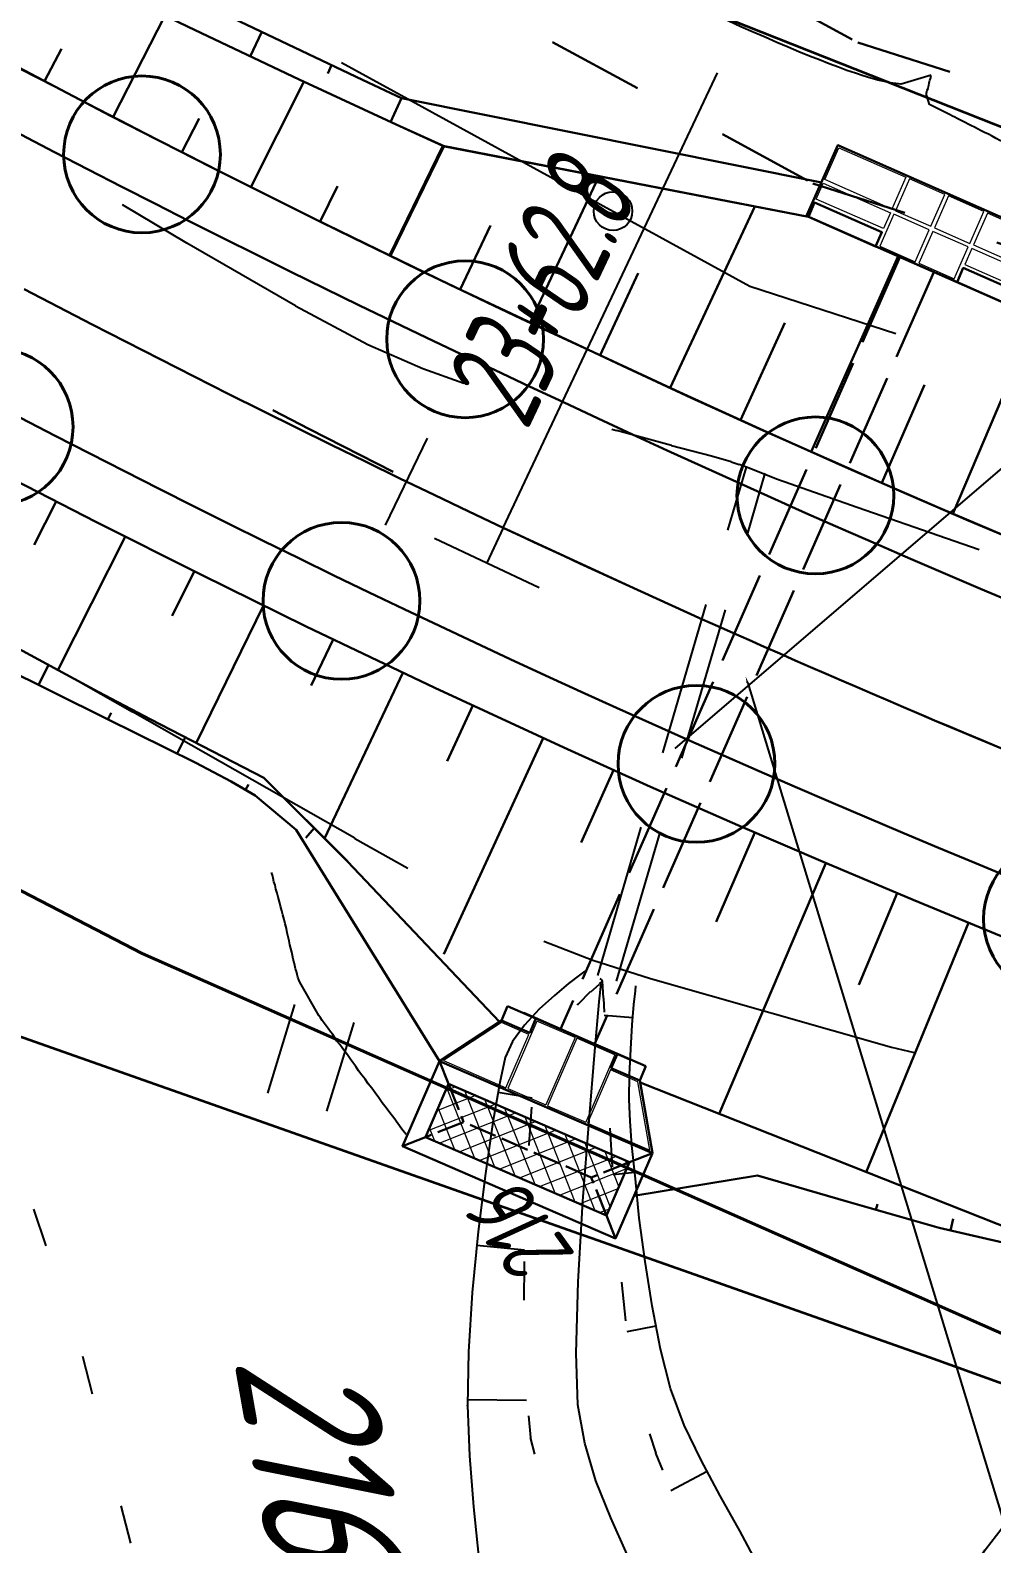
# Model space of a CAD drawing. Header units: millimetres. Extents: x -698 to 8131, y -704 to 4503.
# Drawn here: x 1519.78 to 1544.66, y 3505.18 to 3544.32 of the extents above; entities that cross this region are included whole.
import ezdxf
from ezdxf import colors
from ezdxf.entities.mleader import LeaderData, LeaderLine
from ezdxf.math import Vec2, Vec3

# ---------------------------------------------------------------- set-up
doc = ezdxf.new("R2010")
doc.units = ezdxf.units.MM
for name, pattern in [('ACAD_ISO02W100', [15, 12, -3]), ('CONTI', [0]), ('STRIHSMALL', [1, 0.5, -0.5]), ('STROT', [1.7, 0.5, -1.2])]:
    doc.linetypes.add(name, pattern=pattern)
for name, color, linetype, lineweight in [('10', 1, 'Continuous', 35), ('КОПИЯ_ОСЬ_13_ОТКОСЫ', 7, 'Continuous', 30), ('Огражд-перила', 1, 'ограждение2', 40), ('ОСЬ_ВЕРХ_ПОКРЫТИЯ_ГРАНИЦЫ_ПОЛОС', 7, 'Continuous', 30), ('ОСЬ_ВЕРХ_ПОКРЫТИЯ_ОСЬ', 1, 'Continuous', 30), ('Трубы мет.', 7, 'ACAD_ISO02W100', 30)]:
    doc.layers.add(name, color=color, linetype=linetype, lineweight=lineweight)
for name, color, linetype in [('_Ростелеком', 6, 'Continuous'), ('GOR_BDEFAULT', 212, 'CONTI'), ('OBRIVDEFAULT', 32, 'CONTI'), ('PI_OTDEFAULT', 172, 'CONTI'), ('PI_TTDEFAULT', 5, 'CONTI'), ('PLN_O', 7, 'CONTI'), ('SIT_LDEFAULT', 7, 'CONTI'), ('ZAPSKDEFAULT', 7, 'CONTI'), ('Выноски', 250, 'Continuous'), ('Изменение выноски', 3, 'Continuous'), ('ОСЬ_ВЕРХ_ПОКРЫТИЯ_ПИКЕТЫ', 1, 'Continuous'), ('ОСЬ_ВЕРХ_ПОКРЫТИЯ_РАЗБИВКА_КРИВ', 1, 'Continuous'), ('разметка', 7, 'Continuous')]:
    doc.layers.add(name, color=color, linetype=linetype)
doc.styles.add('eskd', font='isocpeui.ttf', dxfattribs={"width": 1.2})
doc.styles.add('SHRFT', font='isocpeui.ttf', dxfattribs={"width": 3.5})
doc.styles.get("Standard").update_dxf_attribs({"font": 'isocpeui.ttf'})
doc.styles.add('STYLE1', font='isocpeui.ttf', dxfattribs={"width": 0.9})
doc.styles.add('ГОСТ', font='isocpeui.ttf', dxfattribs={"height": 4})
doc.linetypes.add('кабель_связи_проект.', pattern='A,10,-1,["/",STYLE1,S=3,R=0,X=0,Y=-1.5],-4.1', length=15.1)
doc.linetypes.add('ограждение2', pattern='A,0.25,-0.1,[132,ltypeshp.shx,S=0.1,R=0,X=-0.1,Y=0],-0.1,1', length=1.45)

# ---------------------------------------------------------------- blocks, each defined once
blk = doc.blocks.new('BL_2011')
at = {"color": 0}
for p, q in [((0, 0), (0, 2.4)), ((1.6, 0), (1.6, 2.4))]:
    blk.add_line(p, q, dxfattribs=at)
blk = doc.blocks.new('7')
at = {"layer": 'Огражд-перила', "linetype": 'Continuous'}
blk.add_circle((0, 0), 2.028, dxfattribs=at)
blk = doc.blocks.new('A$C26264B13')
at = {"layer": 'Трубы мет.', "linetype": 'Continuous'}
for points in [[(0, 31), (-20, 31), (-20, -31), (0, -31)], [(0, 30.5), (-4, 30.5), (-4, 11.5), (0, 11.5)], [(0, -30.5), (-4, -30.5), (-4, -11.5), (0, -11.5)]]:
    blk.add_lwpolyline(points, close=True, dxfattribs=at)
at = {"layer": 'Трубы мет.', "linetype": 'Continuous', "lineweight": 0}
for points in [[(-10.5, 30.5), (-19.5, 30.5), (-19.5, 11.5), (-10.5, 11.5)], [(-5, 30.5), (-9.5, 30.5), (-9.5, 11.5), (-5, 11.5)], [(-10.5, 10.5), (-19.5, 10.5), (-19.5, 0.5), (-10.5, 0.5)], [(-0.5, 10.5), (-9.5, 10.5), (-9.5, 0.5), (-0.5, 0.5)], [(-10.5, -0.5), (-19.5, -0.5), (-19.5, -10.5), (-10.5, -10.5)], [(-0.5, -0.5), (-9.5, -0.5), (-9.5, -10.5), (-0.5, -10.5)], [(-10.5, -30.5), (-19.5, -30.5), (-19.5, -11.5), (-10.5, -11.5)], [(-5, -30.5), (-9.5, -30.5), (-9.5, -11.5), (-5, -11.5)]]:
    blk.add_lwpolyline(points, close=True, dxfattribs=at)
blk = doc.blocks.new('A$C25637593')
at = {"layer": 'Трубы мет.', "linetype": 'Continuous', "lineweight": 0}
h = blk.add_hatch(dxfattribs=at)
h.set_pattern_fill('ANSI37', color=256, scale=64, angle=180, style=0)
h.set_pattern_definition([(225, (2253.2026, 3680.535), (5.656854, -5.656854), []), (315, (2253.2026, 3680.535), (5.656854, 5.656854), [])])
h.paths.add_polyline_path([(49, 51), (79, 51), (79, -51), (49, -51)])
at = {"layer": 'Трубы мет.', "linetype": 'Continuous'}
for points in [[(8, -39), (8, -39), (40, -60), (40, -60), (40, 60), (8, 39), (8, 39)], [(40, 60), (49, 51)], [(88, 60), (79, 51)], [(0, 39), (0, 23), (0, 0), (0, -23), (0, -39)], [(0, 23), (8, 23), (8, 39), (0, 39)], [(0, -23), (8, -23), (8, -39), (0, -39)], [(40, -60), (49, -51)], [(79, -51), (88, -60)]]:
    blk.add_lwpolyline(points, dxfattribs=at)
at = {"layer": 'Трубы мет.', "linetype": 'Continuous', "lineweight": 0}
for points in [[(39, 23), (39, 58.15), (9, 38.46), (9, 23)], [(9, -23), (9, -38.46), (39, -58.15), (39, -23)]]:
    blk.add_lwpolyline(points, close=True, dxfattribs=at)
at = {"layer": 'Трубы мет.', "linetype": 'Continuous'}
for points in [[(40, 60), (88, 60), (88, -60), (40, -60)], [(49, 51), (79, 51), (79, -51), (49, -51)]]:
    blk.add_lwpolyline(points, close=True, dxfattribs=at)
at = {"layer": 'Трубы мет.', "ltscale": 1.2}
for points in [[(49, 51), (64, 36)], [(79, 51), (64, 36)], [(64, 36), (64, -36)], [(49, -51), (64, -36)], [(64, -36), (79, -51)]]:
    blk.add_lwpolyline(points, dxfattribs=at)
at = {"layer": 'Трубы мет.', "linetype": 'Continuous', "lineweight": 0}
for points in [[(1, 22), (39, 22)], [(1, 22), (1, 0.5)], [(39, 0.5), (39, 22)], [(1, 0.5), (39, 0.5)], [(1, -0.5), (39, -0.5)], [(1, -0.5), (1, -22)], [(39, -22), (39, -0.5)], [(1, -22), (39, -22)]]:
    blk.add_lwpolyline(points, dxfattribs=at)
blk = doc.blocks.new('A$C2E0C0355')
at = {"lineweight": 30, "ltscale": 7}
blk.add_blockref('A$C25637593', (0, 0), dxfattribs=at)

msp = doc.modelspace()

# ---------------------------------------------------------------- linework, layer by layer
at = {"linetype": 'Continuous'}
msp.add_lwpolyline([(1536.468, 3525.746), (1594.178, 3575.213), (1594.24, 3575.194)], dxfattribs=at)
at = {"layer": '10'}
for points in [[(1046.543, 3727.064), (1198.733, 3733.064), (1220.213, 3730.384), (1260.153, 3712.304), (1366.673, 3650.014), (1391.903, 3633.604), (1426.223, 3611.284), (1477.833, 3579.504), (1522.493, 3550.704), (1558.313, 3536.504), (1597.923, 3523.884), (1628.593, 3510.074), (1698.423, 3498.654), (1715.913, 3495.084), (1834.883, 3470.784), (1953.683, 3446.504), (2141.803, 3408.074), (2216.553, 3392.804)], [(2162.783, 3383.774), (2086.083, 3399.104), (2023.843, 3412.104), (1914.293, 3434.964), (1842.823, 3450.024), (1748.353, 3469.324), (1605.033, 3494.404), (1606.563, 3488.914), (1596.893, 3490.534), (1543.043, 3509.994), (1510.863, 3521.344), (1481.723, 3540.654), (1368.533, 3619.734), (1289.903, 3664.834), (1246.893, 3688.964), (1228.043, 3695.534), (1204.683, 3699.254), (843.893, 3696.004)]]:
    msp.add_lwpolyline(points, dxfattribs=at)
at = {"layer": '_Ростелеком', "linetype": 'кабель_связи_проект.', "lineweight": 40, "ltscale": 0.25}
msp.add_lwpolyline([(1139.317, 3707.384), (1173.443, 3705.052), (1210.365, 3699.103), (1228.095, 3695.879), (1247.2, 3689.26), (1259.613, 3683.865), (1298.754, 3664.906), (1337.605, 3641.335), (1379.143, 3613.354), (1432.54, 3577.081), (1497.38, 3534.92), (1507.859, 3528.099), (1522.677, 3520.444), (1549.009, 3508.805), (1605.059, 3494.766), (1669.261, 3483.803), (1746.706, 3469.612), (1806.748, 3457.394), (1856.922, 3447.106), (1888.768, 3440.625), (1918.482, 3434.382), (2018.587, 3413.687), (2116.876, 3393.624), (2299.356, 3355.85)], dxfattribs=at)
at = {"layer": 'GOR_BDEFAULT', "color": 212, "flags": 128}
for points, elevation in [([(1543.089, 3543.16), (1542.309, 3542.92), (1542.179, 3542.94), (1542.029, 3542.96), (1541.879, 3542.99), (1541.709, 3543.03), (1541.529, 3543.08), (1541.329, 3543.14), (1541.129, 3543.21), (1540.909, 3543.28), (1540.689, 3543.36), (1540.449, 3543.45), (1540.199, 3543.55), (1539.939, 3543.65), (1539.669, 3543.76), (1539.389, 3543.88), (1539.099, 3544), (1538.799, 3544.14), (1538.489, 3544.27), (1538.169, 3544.41), (1537.839, 3544.56), (1537.489, 3544.71), (1537.129, 3544.87), (1536.749, 3545.03), (1536.349, 3545.19), (1535.929, 3545.36), (1535.499, 3545.53), (1535.039, 3545.7), (1534.569, 3545.88), (1534.069, 3546.06), (1533.539, 3546.23), (1532.989, 3546.41), (1532.419, 3546.59), (1531.819, 3546.77), (1531.199, 3546.95), (1530.569, 3547.13), (1529.909, 3547.3), (1529.249, 3547.48), (1528.569, 3547.66), (1527.889, 3547.84), (1527.199, 3548.01), (1526.509, 3548.19), (1525.829, 3548.36), (1525.139, 3548.53), (1524.459, 3548.7), (1523.789, 3548.87), (1523.129, 3549.04), (1522.479, 3549.2), (1521.849, 3549.37), (1521.239, 3549.53), (1520.639, 3549.68), (1520.059, 3549.83), (1519.499, 3549.98), (1518.969, 3550.12), (1518.459, 3550.26), (1517.969, 3550.39), (1517.509, 3550.52), (1517.079, 3550.64), (1516.679, 3550.75), (1516.299, 3550.86), (1515.959, 3550.95), (1515.659, 3551.04), (1513.749, 3551.66), (1513.689, 3551.69), (1513.619, 3551.72), (1513.549, 3551.75), (1513.479, 3551.78), (1513.409, 3551.82), (1513.329, 3551.85), (1513.239, 3551.89), (1513.159, 3551.93), (1513.069, 3551.97), (1512.979, 3552.01), (1512.879, 3552.06), (1512.779, 3552.1), (1512.679, 3552.15), (1512.579, 3552.2), (1512.469, 3552.25), (1512.359, 3552.3), (1512.239, 3552.35), (1512.129, 3552.4), (1512.009, 3552.46), (1511.889, 3552.51), (1511.759, 3552.57), (1511.629, 3552.63), (1511.499, 3552.69), (1511.369, 3552.75), (1511.239, 3552.82), (1511.099, 3552.88), (1510.959, 3552.94), (1510.819, 3553.01), (1510.669, 3553.08), (1510.519, 3553.15), (1510.379, 3553.22), (1510.219, 3553.29), (1510.069, 3553.36), (1509.909, 3553.43), (1509.749, 3553.51), (1509.589, 3553.58), (1509.419, 3553.66), (1509.249, 3553.73), (1509.079, 3553.81), (1508.899, 3553.89), (1508.719, 3553.97), (1508.539, 3554.05), (1508.349, 3554.13), (1508.159, 3554.21), (1507.959, 3554.29), (1507.759, 3554.37), (1507.549, 3554.46), (1507.339, 3554.54), (1507.129, 3554.62), (1506.909, 3554.71), (1506.689, 3554.79), (1506.479, 3554.88), (1506.259, 3554.96), (1506.039, 3555.05), (1505.819, 3555.13), (1505.599, 3555.22), (1505.389, 3555.3), (1505.179, 3555.39), (1504.969, 3555.47), (1504.759, 3555.56), (1504.559, 3555.64), (1504.359, 3555.73), (1504.169, 3555.82), (1503.969, 3555.9), (1503.789, 3555.99), (1503.599, 3556.07), (1503.419, 3556.16), (1503.239, 3556.24), (1503.059, 3556.33), (1502.879, 3556.42), (1502.699, 3556.5), (1502.529, 3556.59), (1502.349, 3556.68), (1502.179, 3556.76), (1502.009, 3556.85), (1501.829, 3556.94), (1501.659, 3557.02), (1501.489, 3557.11), (1501.309, 3557.2), (1501.139, 3557.29), (1500.969, 3557.38), (1500.789, 3557.46), (1500.619, 3557.55), (1500.449, 3557.64), (1500.279, 3557.73), (1500.109, 3557.81), (1499.939, 3557.9), (1499.769, 3557.99), (1499.609, 3558.08), (1499.439, 3558.16), (1499.269, 3558.25), (1499.109, 3558.33), (1498.949, 3558.42), (1498.779, 3558.5), (1498.619, 3558.59), (1498.459, 3558.67), (1498.299, 3558.75), (1498.139, 3558.83), (1497.979, 3558.91), (1497.819, 3558.99), (1497.659, 3559.07), (1497.499, 3559.15), (1497.349, 3559.23), (1497.189, 3559.3), (1497.029, 3559.38), (1496.869, 3559.45), (1496.709, 3559.52), (1496.549, 3559.59), (1496.389, 3559.66), (1496.229, 3559.73), (1496.069, 3559.8), (1495.899, 3559.87), (1495.739, 3559.93), (1495.579, 3560), (1495.409, 3560.07), (1495.249, 3560.14), (1495.079, 3560.2), (1494.909, 3560.27), (1494.739, 3560.34), (1494.579, 3560.41), (1494.399, 3560.48), (1494.229, 3560.55), (1494.059, 3560.61), (1493.889, 3560.68), (1493.719, 3560.75), (1493.559, 3560.82), (1493.389, 3560.89), (1493.229, 3560.95), (1493.069, 3561.02), (1492.919, 3561.08), (1492.769, 3561.14), (1492.629, 3561.2), (1492.499, 3561.25), (1492.369, 3561.3), (1492.249, 3561.35), (1491.249, 3561.72)], 218), ([(1553.949, 3538.85), (1553.389, 3539.03), (1552.889, 3539.19), (1552.419, 3539.31), (1551.999, 3539.42), (1551.609, 3539.5), (1551.249, 3539.56), (1550.929, 3539.61), (1550.619, 3539.65), (1550.349, 3539.67), (1550.089, 3539.69), (1549.859, 3539.7), (1549.629, 3539.71), (1549.419, 3539.72), (1549.219, 3539.73), (1549.029, 3539.75), (1548.839, 3539.77), (1548.649, 3539.81), (1548.469, 3539.85), (1548.289, 3539.89), (1548.109, 3539.95), (1547.929, 3540), (1547.759, 3540.07), (1547.589, 3540.13), (1547.429, 3540.2), (1547.269, 3540.27), (1547.109, 3540.35), (1546.949, 3540.42), (1546.799, 3540.49), (1546.649, 3540.57), (1546.509, 3540.64), (1546.359, 3540.72), (1546.219, 3540.79), (1546.079, 3540.86), (1545.949, 3540.93), (1545.819, 3540.99), (1545.689, 3541.06), (1545.559, 3541.12), (1545.439, 3541.18), (1545.319, 3541.24), (1545.199, 3541.3), (1545.089, 3541.36), (1544.979, 3541.42), (1544.869, 3541.47), (1544.769, 3541.52), (1544.669, 3541.58), (1544.569, 3541.63), (1544.469, 3541.67), (1544.379, 3541.72), (1544.289, 3541.77), (1544.209, 3541.81), (1544.129, 3541.85), (1544.049, 3541.89), (1543.969, 3541.93), (1543.899, 3541.97), (1543.829, 3542), (1543.759, 3542.04), (1543.699, 3542.07), (1543.639, 3542.1), (1543.579, 3542.13), (1543.529, 3542.16), (1543.049, 3542.4), (1542.969, 3542.65), (1542.969, 3542.69), (1542.979, 3542.73), (1542.989, 3542.77), (1543.009, 3542.81), (1543.019, 3542.86), (1543.029, 3542.9), (1543.039, 3542.95), (1543.049, 3542.99), (1543.059, 3543.03), (1543.069, 3543.06), (1543.079, 3543.09), (1543.079, 3543.12), (1543.089, 3543.14)], 218), ([(1529.509, 3515.76), (1529.399, 3515.9), (1529.289, 3516.05), (1529.189, 3516.19), (1529.089, 3516.32), (1528.989, 3516.45), (1528.889, 3516.58), (1528.799, 3516.71), (1528.709, 3516.84), (1528.619, 3516.96), (1528.529, 3517.07), (1528.449, 3517.19), (1528.359, 3517.3), (1528.279, 3517.41), (1528.209, 3517.52), (1528.129, 3517.62), (1528.059, 3517.72), (1527.989, 3517.82), (1527.919, 3517.91), (1527.849, 3518), (1527.789, 3518.09), (1527.719, 3518.18), (1527.659, 3518.26), (1527.609, 3518.35), (1527.549, 3518.42), (1527.489, 3518.5), (1527.439, 3518.57), (1527.389, 3518.64), (1527.339, 3518.71), (1527.289, 3518.78), (1527.249, 3518.84), (1526.759, 3519.7), (1526.729, 3519.76), (1526.709, 3519.83), (1526.689, 3519.9), (1526.669, 3519.98), (1526.649, 3520.05), (1526.629, 3520.13), (1526.609, 3520.21), (1526.589, 3520.3), (1526.569, 3520.39), (1526.549, 3520.48), (1526.529, 3520.57), (1526.499, 3520.67), (1526.479, 3520.77), (1526.459, 3520.87), (1526.429, 3520.98), (1526.409, 3521.09), (1526.379, 3521.21), (1526.349, 3521.32), (1526.319, 3521.44), (1526.289, 3521.55), (1526.259, 3521.67), (1526.229, 3521.78), (1526.199, 3521.9), (1526.169, 3522), (1526.139, 3522.11), (1526.119, 3522.21), (1526.089, 3522.3), (1526.069, 3522.39), (1526.049, 3522.47), (1526.029, 3522.54)], 216), ([(1547.129, 3499.27), (1546.719, 3499.42), (1546.349, 3499.56), (1546.019, 3499.7), (1545.739, 3499.83), (1545.499, 3499.96), (1545.289, 3500.08), (1545.119, 3500.19), (1544.979, 3500.3), (1544.859, 3500.41), (1544.759, 3500.5), (1544.679, 3500.6), (1544.619, 3500.68), (1544.569, 3500.77), (1544.529, 3500.84), (1544.499, 3500.91), (1544.209, 3501.47), (1543.989, 3501.84), (1543.799, 3502.16), (1543.649, 3502.39), (1543.479, 3502.62), (1543.629, 3503.44), (1543.689, 3503.58), (1543.759, 3503.73), (1543.839, 3503.89), (1543.919, 3504.06), (1544.019, 3504.25), (1544.129, 3504.43), (1544.239, 3504.62), (1544.359, 3504.82), (1544.489, 3505.02), (1544.629, 3505.21), (1544.779, 3505.4), (1544.929, 3505.59), (1545.099, 3505.77), (1545.269, 3505.95), (1545.439, 3506.12), (1545.629, 3506.27), (1545.819, 3506.41), (1546.029, 3506.55), (1546.239, 3506.68), (1546.459, 3506.8), (1546.699, 3506.92), (1546.949, 3507.03), (1547.209, 3507.14), (1547.489, 3507.25), (1547.779, 3507.36), (1548.089, 3507.46), (1548.409, 3507.58), (1548.759, 3507.69), (1549.119, 3507.81), (1549.509, 3507.93), (1549.909, 3508.07), (1550.329, 3508.2), (1550.769, 3508.34), (1551.209, 3508.49), (1551.659, 3508.64), (1552.109, 3508.78), (1552.559, 3508.93), (1553.009, 3509.07), (1553.439, 3509.22), (1553.859, 3509.35), (1554.259, 3509.48), (1554.639, 3509.61), (1554.999, 3509.73), (1555.329, 3509.83), (1555.619, 3509.93)], 216)]:
    msp.add_lwpolyline(points, dxfattribs=dict(at, elevation=elevation))
at = {"layer": 'OBRIVDEFAULT', "color": 32}
for p, q in [((1533.709, 3519.67, 215.502), (1533.349, 3519.36, 215.526)), ((1533.989, 3519.88, 215.484), (1533.709, 3519.67, 215.502)), ((1534.129, 3519.99, 215.475), (1533.989, 3519.88, 215.484)), ((1533.349, 3519.36, 215.526), (1532.949, 3519, 215.553)), ((1535.399, 3519.12, 215.247), (1535.439, 3519.48, 215.217)), ((1535.439, 3519.48, 215.217), (1535.449, 3519.61, 215.206)), ((1532.949, 3519, 215.553), (1532.569, 3518.59, 215.581)), ((1535.359, 3518.6, 215.29), (1535.399, 3519.12, 215.247)), ((1532.569, 3518.59, 215.581), (1532.259, 3518.17, 215.607)), ((1535.369, 3518.78), (1534.629, 3518.84)), ((1535.319, 3517.97, 215.341), (1535.359, 3518.6, 215.29)), ((1532.259, 3518.17, 215.607), (1532.069, 3517.75, 215.63)), ((1532.069, 3517.75, 215.63), (1531.929, 3517.11, 215.684)), ((1535.289, 3517.31, 215.396), (1535.319, 3517.97, 215.341)), ((1535.279, 3516.67, 215.449), (1535.289, 3517.31, 215.396)), ((1531.929, 3517.11, 215.684), (1531.749, 3516.08, 215.77)), ((1531.889, 3516.86), (1532.769, 3516.71)), ((1535.299, 3516.11, 215.495), (1535.279, 3516.67, 215.449)), ((1531.749, 3516.08, 215.77), (1531.559, 3514.75, 215.88)), ((1535.349, 3515.48, 215.452), (1535.299, 3516.11, 215.495)), ((1535.439, 3514.62, 215.394), (1535.349, 3515.48, 215.452)), ((1531.559, 3514.75, 215.88), (1531.369, 3513.25, 216.004)), ((1535.419, 3514.78), (1534.859, 3514.72)), ((1535.539, 3513.6, 215.324), (1535.439, 3514.62, 215.394)), ((1535.689, 3512.48, 215.248), (1535.539, 3513.6, 215.324)), ((1531.369, 3513.25, 216.004), (1531.219, 3511.68, 216.133)), ((1531.339, 3512.9), (1532.569, 3512.78)), ((1535.869, 3511.33, 215.169), (1535.689, 3512.48, 215.248)), ((1531.219, 3511.68, 216.133), (1531.119, 3510.14, 216.26)), ((1536.089, 3510.21, 215.092), (1535.869, 3511.33, 215.169)), ((1535.969, 3510.81), (1535.219, 3510.66)), ((1531.119, 3510.14, 216.26), (1531.099, 3508.75, 216.374)), ((1536.349, 3509.19, 215.021), (1536.089, 3510.21, 215.092)), ((1536.699, 3508.25, 214.882), (1536.349, 3509.19, 215.021)), ((1531.099, 3508.91), (1532.619, 3508.89)), ((1531.099, 3508.75, 216.374), (1531.149, 3507.45, 216.287)), ((1537.139, 3507.34, 214.74), (1536.699, 3508.25, 214.882)), ((1531.149, 3507.45, 216.287), (1531.249, 3506.13, 216.198)), ((1537.629, 3506.42, 214.596), (1537.139, 3507.34, 214.74)), ((1537.299, 3507.05), (1536.359, 3506.55)), ((1538.139, 3505.51, 214.451), (1537.629, 3506.42, 214.596)), ((1531.249, 3506.13, 216.198), (1531.389, 3504.79, 216.108)), ((1538.629, 3504.59, 214.306), (1538.139, 3505.51, 214.451))]:
    msp.add_line(p, q, dxfattribs=at)
at = {"layer": 'PI_TTDEFAULT', "color": 5}
msp.add_point((1531.099, 3508.75, 216.374), dxfattribs=at)
at = {"layer": 'PLN_O'}
for p, q in [((1527.839, 3543.48), (1538.399, 3537.7)), ((1538.399, 3537.7), (1542.179, 3536.48))]:
    msp.add_line(p, q, dxfattribs=at)
msp.add_circle((1534.859, 3539.64), 0.5, dxfattribs=at)
at = {"layer": 'SIT_LDEFAULT', "color": 7}
for p, q in [((1523.839, 3538.81), (1522.169, 3539.8)), ((1526.649, 3537.19), (1523.839, 3538.81)), ((1528.519, 3536.18), (1526.649, 3537.18)), ((1529.939, 3535.56), (1528.519, 3536.18)), ((1530.999, 3535.18), (1529.939, 3535.56)), ((1534.949, 3533.96), (1534.829, 3533.99)), ((1536.369, 3533.58), (1534.949, 3533.97)), ((1537.409, 3533.3), (1536.369, 3533.57)), ((1537.919, 3533.16), (1537.409, 3533.3)), ((1537.829, 3531.39), (1538.309, 3533.02)), ((1538.119, 3533.08), (1537.919, 3533.15)), ((1538.309, 3533.02), (1538.119, 3533.09)), ((1538.509, 3532.94), (1538.309, 3533.02)), ((1538.329, 3531.25), (1538.799, 3532.86)), ((1538.699, 3532.86), (1538.509, 3532.94)), ((1538.899, 3532.79), (1538.699, 3532.86)), ((1539.089, 3532.71), (1538.899, 3532.79)), ((1539.289, 3532.64), (1539.089, 3532.71)), ((1541.179, 3531.98), (1539.289, 3532.64)), ((1544.329, 3530.88), (1541.179, 3531.98)), ((1536.149, 3525.63), (1537.269, 3529.47)), ((1536.639, 3525.49), (1537.769, 3529.33)), ((1520.849, 3527.59), (1522.429, 3526.69)), ((1522.429, 3526.7), (1528.179, 3523.43)), ((1534.469, 3519.87), (1535.589, 3523.71)), ((1534.949, 3519.73), (1536.079, 3523.57)), ((1528.179, 3523.42), (1529.549, 3522.65)), ((1533.069, 3520.76), (1534.339, 3520.27)), ((1534.339, 3520.27), (1535.829, 3519.8)), ((1534.579, 3519.73), (1534.499, 3519.66)), ((1534.499, 3519.19), (1534.549, 3519.67)), ((1534.519, 3519.8), (1534.569, 3519.75)), ((1534.569, 3519.75), (1534.589, 3519.73)), ((1534.609, 3519.29), (1534.589, 3519.73)), ((1535.829, 3519.8), (1542.059, 3518.02)), ((1534.269, 3519.45), (1533.959, 3519.13)), ((1534.499, 3519.64), (1534.279, 3519.44)), ((1534.639, 3518.93), (1534.619, 3519.29)), ((1533.949, 3519.14), (1533.929, 3519.11)), ((1534.389, 3517.92), (1534.499, 3519.19)), ((1534.239, 3516.12), (1534.389, 3517.92)), ((1542.059, 3518.02), (1542.649, 3517.88)), ((1532.749, 3516.47), (1532.689, 3515.63)), ((1534.079, 3514.04), (1534.239, 3516.12)), ((1534.849, 3514.93), (1534.789, 3515.93)), ((1532.689, 3515.63), (1532.679, 3515.48)), ((1519.869, 3513.83), (1520.189, 3512.88)), ((1533.959, 3511.95), (1534.079, 3514.04)), ((1532.559, 3512.39), (1532.549, 3511.48)), ((1532.559, 3512.48), (1532.559, 3512.39)), ((1533.909, 3510.11), (1533.959, 3511.95)), ((1535.189, 3510.94), (1535.089, 3511.94)), ((1521.139, 3510.03), (1521.389, 3509.06)), ((1533.949, 3508.77), (1533.909, 3510.11)), ((1534.129, 3507.78), (1533.949, 3508.77)), ((1532.669, 3508.49), (1532.729, 3507.93)), ((1532.719, 3507.93), (1532.829, 3507.5)), ((1535.979, 3507.52), (1535.809, 3508.02)), ((1534.419, 3506.81), (1534.129, 3507.78)), ((1536.149, 3507.08), (1535.969, 3507.52)), ((1534.799, 3505.85), (1534.419, 3506.81)), ((1522.129, 3506.16), (1522.379, 3505.19)), ((1535.229, 3504.9), (1534.799, 3505.85))]:
    msp.add_line(p, q, dxfattribs=at)
at = {"layer": 'Изменение выноски', "color": 6, "linetype": 'STRIHSMALL', "lineweight": 30, "ltscale": 5}
for points in [[(556.332, 3860.56), (604.918, 3817.015), (628.184, 3799.301), (686.099, 3761.104), (720.913, 3742.414), (750.286, 3732.575), (769.134, 3728.282), (789.493, 3727.106), (889.152, 3726.396), (1065.261, 3728.586), (1211.221, 3732.103), (1235.187, 3728.312), (1268.027, 3716.586), (1413.955, 3630.282), (1512.481, 3559.579), (1541.19, 3544.005), (1583.744, 3530.316), (1643.333, 3517.859), (1703.527, 3507.498), (1908.586, 3467.917), (1956.677, 3459.176)], [(555.17, 3856.914), (603.757, 3813.368), (627.023, 3795.654), (684.937, 3757.458), (719.751, 3738.767), (749.124, 3728.928), (767.972, 3724.635), (788.332, 3723.459), (887.99, 3722.749), (1064.099, 3724.939), (1210.06, 3728.456), (1234.026, 3724.666), (1266.865, 3712.939), (1412.793, 3626.635), (1511.319, 3555.932), (1540.029, 3540.359), (1582.582, 3526.669), (1642.171, 3514.212), (1702.365, 3503.851), (1907.424, 3464.27), (1955.515, 3455.529)]]:
    msp.add_lwpolyline(points, dxfattribs=at)
at = {"layer": 'КОПИЯ_ОСЬ_13_ОТКОСЫ'}
for p, q in [((1529.103, 3538.481), (1530.483, 3541.313)), ((1532.715, 3536.763), (1534.493, 3540.54)), ((1536.338, 3535.068), (1538.525, 3539.762)), ((1530.906, 3537.615), (1531.686, 3539.272)), ((1539.982, 3533.418), (1542.234, 3538.474)), ((1534.525, 3535.912), (1535.513, 3538.032)), ((1538.158, 3534.237), (1539.302, 3536.749)), ((1543.647, 3531.816), (1545.782, 3536.835)), ((1541.812, 3532.611), (1542.917, 3535.149))]:
    msp.add_line(p, q, dxfattribs=at)
for points in [[(1351.912, 3638.238), (1442.581, 3577.2), (1450.86, 3571.591), (1456.816, 3567.532), (1463.362, 3563.246), (1467.152, 3560.782), (1473.662, 3556.579), (1480.281, 3552.331), (1484.542, 3549.62), (1487.111, 3548.008), (1490.72, 3545.761), (1492.702, 3544.536), (1499.634, 3540.313), (1503.874, 3537.479), (1508.138, 3534.678), (1509.905, 3533.657), (1515.241, 3530.632), (1516.584, 3529.888), (1521.543, 3527.208), (1522.905, 3526.492), (1525.825, 3524.982), (1527.991, 3522.827), (1527.993, 3522.825)], [(1351.912, 3638.238), (1442.581, 3577.2), (1450.86, 3571.591), (1456.816, 3567.532), (1463.362, 3563.246), (1467.152, 3560.782), (1473.662, 3556.579), (1480.281, 3552.331), (1484.542, 3549.62), (1487.112, 3548.008), (1490.72, 3545.761), (1492.702, 3544.536), (1499.634, 3540.313), (1503.874, 3537.479), (1508.138, 3534.678), (1509.905, 3533.657), (1515.241, 3530.632), (1516.584, 3529.888), (1521.543, 3527.208), (1522.905, 3526.492), (1525.825, 3524.982), (1527.991, 3522.826), (1531.921, 3518.68), (1531.921, 3518.68)], [(1518.381, 3547.102), (1520.134, 3546.227), (1521.012, 3545.794), (1523.871, 3544.405), (1526.742, 3543.042), (1529.247, 3541.88), (1530.461, 3541.328)], [(1518.381, 3547.102), (1520.134, 3546.227), (1521.012, 3545.794), (1523.871, 3544.405), (1526.742, 3543.042), (1529.247, 3541.88), (1530.505, 3541.309)], [(1519.605, 3547.308), (1522.225, 3545.996), (1524.857, 3544.709), (1528.377, 3543.034), (1529.259, 3542.623), (1529.389, 3542.563)], [(1521.926, 3542.075), (1523.269, 3544.695)], [(1517.913, 3544.178), (1521.844, 3542.117), (1523.599, 3541.218), (1524.478, 3540.772), (1526.239, 3539.889), (1527.121, 3539.451), (1528.447, 3538.801), (1529.103, 3538.481)], [(1525.773, 3544.273), (1525.472, 3543.641)], [(1520.154, 3543.003), (1520.594, 3543.84)], [(1527.578, 3543.414), (1527.478, 3543.203)], [(1525.493, 3540.263), (1526.859, 3542.987)], [(1529.389, 3542.563), (1529.105, 3541.945)], [(1523.706, 3541.163), (1524.151, 3542.039)], [(1529.079, 3538.492), (1530.46, 3541.326)], [(1527.283, 3539.372), (1527.73, 3540.284)], [(1529.103, 3538.481), (1529.332, 3538.369), (1530.662, 3537.729), (1534.221, 3536.054), (1536.481, 3535.001), (1538.75, 3533.967), (1541.027, 3532.953), (1543.313, 3531.958), (1545.608, 3530.982), (1547.91, 3530.026), (1550.221, 3529.089), (1552.539, 3528.172), (1554.744, 3527.321)], [(1518.775, 3532.995), (1521.478, 3531.607), (1524.196, 3530.241), (1526.926, 3528.901), (1530.246, 3527.316), (1533.584, 3525.769), (1535.832, 3524.757), (1538.088, 3523.763), (1540.352, 3522.788), (1542.624, 3521.83), (1544.903, 3520.89), (1547.19, 3519.969), (1549.484, 3519.066), (1551.785, 3518.18), (1554.093, 3517.314), (1556.408, 3516.465), (1558.729, 3515.635), (1561.057, 3514.823), (1565.478, 3513.339), (1568.415, 3512.548), (1571.358, 3511.783), (1575.286, 3510.801), (1581.01, 3509.146)], [(1520.458, 3532.128), (1519.884, 3531.008)], [(1522.24, 3531.221), (1520.499, 3527.772)], [(1524.028, 3530.324), (1523.454, 3529.171)], [(1525.821, 3529.439), (1524.08, 3525.884)], [(1527.62, 3528.565), (1527.048, 3527.376)], [(1519.009, 3527.883), (1521.767, 3526.508), (1524.071, 3525.371), (1524.98, 3524.888), (1525.605, 3524.527), (1526.666, 3523.643), (1526.666, 3523.643), (1530.371, 3517.662), (1530.371, 3517.662), (1530.371, 3517.662)], [(1520.002, 3527.388), (1520.258, 3527.902)], [(1529.425, 3527.703), (1527.395, 3523.419)], [(1531.235, 3526.852), (1530.567, 3525.42)], [(1521.792, 3526.496), (1521.877, 3526.668)], [(1523.585, 3525.611), (1523.793, 3526.032)], [(1533.05, 3526.013), (1530.486, 3520.423)], [(1534.872, 3525.187), (1534.032, 3523.317)], [(1525.352, 3524.674), (1525.43, 3524.809)], [(1526.914, 3523.432), (1527.129, 3523.684)], [(1538.531, 3523.571), (1537.528, 3521.259)], [(1540.368, 3522.781), (1537.604, 3516.295)], [(1542.211, 3522.003), (1541.218, 3519.631)], [(1544.058, 3521.237), (1541.409, 3514.791)], [(1535.559, 3517.103), (1546.038, 3512.961), (1546.038, 3512.961), (1546.038, 3512.961), (1548.668, 3512.299), (1551.304, 3511.66), (1554.269, 3510.971)], [(1535.399, 3514.176), (1538.594, 3514.701), (1540.942, 3514.017), (1543.295, 3513.351), (1545.949, 3512.737), (1548.609, 3512.146), (1551.273, 3511.579), (1554.269, 3510.971)], [(1541.658, 3513.812), (1541.701, 3513.964)], [(1543.586, 3513.282), (1543.657, 3513.582)]]:
    msp.add_lwpolyline(points, dxfattribs=at)
at = {"layer": 'КОПИЯ_ОСЬ_13_ОТКОСЫ', "ltscale": 7}
for points in [[(1529.389, 3542.563), (1540.249, 3540.384)], [(1539.913, 3539.495), (1530.46, 3541.326)], [(1555.908, 3530.372), (1552.245, 3531.865), (1545.542, 3537.019), (1539.913, 3539.495), (1530.505, 3541.309)]]:
    msp.add_lwpolyline(points, dxfattribs=at)
at = {"layer": 'ОСЬ_ВЕРХ_ПОКРЫТИЯ_ГРАНИЦЫ_ПОЛОС', "linetype": 'Continuous'}
for points in [[(1519.544, 3543.315), (1520.399, 3542.868), (1521.254, 3542.422), (1522.111, 3541.98), (1522.969, 3541.539), (1523.828, 3541.101), (1524.688, 3540.666), (1525.549, 3540.233), (1526.411, 3539.803), (1527.275, 3539.375), (1528.139, 3538.951), (1529.005, 3538.528), (1529.871, 3538.109), (1530.739, 3537.692), (1531.608, 3537.278), (1532.478, 3536.867), (1533.349, 3536.459), (1534.221, 3536.054), (1535.108, 3535.638), (1535.996, 3535.225), (1536.885, 3534.815), (1537.776, 3534.408), (1538.669, 3534.004), (1539.562, 3533.603), (1540.457, 3533.205), (1541.353, 3532.81), (1542.251, 3532.417), (1543.15, 3532.028), (1544.05, 3531.642), (1544.951, 3531.259)], [(1545.274, 3529.495), (1544.367, 3529.877), (1543.461, 3530.263), (1542.556, 3530.651), (1541.653, 3531.042), (1540.75, 3531.436), (1539.85, 3531.833), (1538.95, 3532.233), (1538.052, 3532.636), (1537.155, 3533.043), (1536.26, 3533.452), (1535.366, 3533.864), (1534.473, 3534.279), (1533.582, 3534.697), (1532.695, 3535.109), (1531.81, 3535.524), (1530.927, 3535.941), (1530.044, 3536.362), (1529.163, 3536.785), (1528.283, 3537.212), (1527.403, 3537.641), (1526.526, 3538.073), (1525.649, 3538.507), (1524.773, 3538.944), (1523.899, 3539.384), (1523.026, 3539.826), (1522.154, 3540.271), (1521.283, 3540.719), (1520.413, 3541.169), (1519.544, 3541.621)]]:
    msp.add_lwpolyline(points, dxfattribs=at)
at = {"layer": 'ОСЬ_ВЕРХ_ПОКРЫТИЯ_ГРАНИЦЫ_ПОЛОС', "linetype": 'Continuous', "lineweight": 30}
msp.add_lwpolyline([(1545.149, 3522.403), (1544.215, 3522.787), (1543.283, 3523.174), (1542.352, 3523.564), (1541.422, 3523.957), (1540.494, 3524.353), (1539.567, 3524.752), (1538.641, 3525.155), (1537.717, 3525.56), (1536.794, 3525.968), (1535.872, 3526.38), (1534.952, 3526.795), (1534.033, 3527.212), (1533.116, 3527.633), (1532.2, 3528.057), (1531.285, 3528.484), (1530.372, 3528.914), (1529.46, 3529.346), (1528.55, 3529.782), (1527.641, 3530.221), (1526.734, 3530.662), (1525.828, 3531.107), (1524.924, 3531.554), (1524.022, 3532.004), (1523.12, 3532.457), (1522.221, 3532.912), (1521.323, 3533.37), (1520.426, 3533.83), (1519.53, 3534.293)], dxfattribs=at)
at = {"layer": 'ОСЬ_ВЕРХ_ПОКРЫТИЯ_ОСЬ'}
msp.add_lwpolyline([(1519.628, 3537.626), (1520.505, 3537.168), (1521.383, 3536.712), (1522.262, 3536.259), (1523.142, 3535.809), (1524.024, 3535.361), (1524.907, 3534.916), (1525.792, 3534.473), (1526.678, 3534.033), (1527.565, 3533.596), (1528.453, 3533.162), (1529.343, 3532.73), (1530.234, 3532.301), (1531.127, 3531.876), (1532.021, 3531.453), (1532.021, 3531.453, 0.023279), (1557.805, 3520.742)], format="xyb", dxfattribs=at)
at = {"layer": 'ОСЬ_ВЕРХ_ПОКРЫТИЯ_ПИКЕТЫ'}
msp.add_line((1528.977, 3531.519), (1530.063, 3533.771), dxfattribs=at)
at = {"layer": 'ОСЬ_ВЕРХ_ПОКРЫТИЯ_РАЗБИВКА_КРИВ'}
for p, q in [((1532.021, 3531.453), (1537.561, 3543.213)), ((1532.021, 3531.453), (1531.595, 3530.548)), ((1530.238, 3531.187), (1532.952, 3529.909))]:
    msp.add_line(p, q, dxfattribs=at)
at = {"layer": 'разметка', "linetype": 'STROT', "lineweight": 30, "ltscale": 7}
msp.add_lwpolyline([(466.865, 3921.648), (466.865, 3921.648, 0.010848), (512.36, 3874.567, 0.026039), (590.276, 3805.554, 0.004471), (613.924, 3787.094, 0.012597), (642.432, 3765.701, 0.122053), (777.244, 3714.201, 0.036279), (867.132, 3712.224), (1097.506, 3718.677, -0.037498), (1187.394, 3716.7, -0.079736), (1278.74, 3690.321, -0.037499), (1355.844, 3644.074), (1454.917, 3577.7, 0.037498), (1532.021, 3531.453, 0.023279), (1557.805, 3520.742, 0.037464), (1644.982, 3498.745), (2134.499, 3400.957), (2134.499, 3400.957)], format="xyb", dxfattribs=at)
at = {"layer": 'Трубы мет.', "linetype": 'Continuous'}
msp.add_lwpolyline([(1542.705, 3538.267), (1545.542, 3537.019), (1546.347, 3538.85), (1540.672, 3541.346), (1539.867, 3539.515)], close=True, dxfattribs=at)
for points in [[(1544.078, 3537.663), (1542.705, 3538.267), (1541.332, 3538.871)], [(1535.298, 3517.698), (1533.925, 3518.302), (1532.552, 3518.906)]]:
    msp.add_lwpolyline(points, dxfattribs=at)
at = {"layer": 'Трубы мет.', "ltscale": 0.2}
for points in [[(1542.281, 3538.453), (1542.281, 3538.453), (1533.502, 3518.488)], [(1543.162, 3538.066), (1543.162, 3538.066), (1534.383, 3518.101)]]:
    msp.add_lwpolyline(points, dxfattribs=at)

# ---------------------------------------------------------------- block references
at = {"layer": 'ZAPSKDEFAULT', "color": 7, "rotation": 342.9999999999999}
msp.add_blockref('BL_2011', (1525.929, 3516.83), dxfattribs=at)
at = {"layer": 'Огражд-перила', "linetype": 'Continuous'}
for p, rotation in [((1522.675, 3541.108), 199.9840209747262), ((1531.034, 3536.327), 199.9840209747262), ((1518.864, 3534.062), 199.9840209747262), ((1540.094, 3532.289), 199.9840209747263), ((1527.835, 3529.562), 199.9840209747262), ((1537.018, 3525.347), 199.9840209747263), ((1546.473, 3521.334), 199.9840209747262)]:
    msp.add_blockref('7', p, dxfattribs=dict(at, rotation=rotation))
at = {"layer": 'Трубы мет.', "lineweight": 30, "ltscale": 7}
for name, p, xscale, yscale, zscale, rotation in [('A$C26264B13', (1542.705, 3538.267), 0.1, 0.1, 0.1, 246.26238694572), ('A$C2E0C0355', (1533.919, 3518.305), 0.05, 0.05, 0.05, 246.5724674109635)]:
    msp.add_blockref(name, p, dxfattribs=dict(at, xscale=xscale, yscale=yscale, zscale=zscale, rotation=rotation))

# ---------------------------------------------------------------- texts
at = {"layer": 'GOR_BDEFAULT', "color": 212, "style": 'SHRFT', "width": 0.75}
msp.add_text('216', height=1.7223, rotation=125.9317, dxfattribs=at).set_placement((1533.927, 3512.631, 216))
at = {"layer": 'PI_OTDEFAULT', "color": 172, "style": 'eskd', "oblique": 10, "width": 0.8}
msp.add_text('216.37', height=3.5, rotation=280, dxfattribs=at).set_placement((1525.039, 3509.98))
at = {"layer": 'ОСЬ_ВЕРХ_ПОКРЫТИЯ_РАЗБИВКА_КРИВ', "width": 0.6}
msp.add_text('23+62.8', height=2.5, rotation=64.7745, dxfattribs=at).set_placement((1532.634, 3533.927))

# ---------------------------------------------------------------- leaders
at = {"layer": 'Выноски', "linetype": 'Continuous'}
ml = msp.add_multileader_mtext('Standard', dxfattribs=at)
ml.set_content('Ж/б труба, {\\Fgost|c204;%%C} 1,00 м, L-21,81 м', color=256, style='ГОСТ')
ml.set_leader_properties()
ml.build(insert=Vec2(0, 0))
ml.multileader.update_dxf_attribs({"text_left_attachment_type": 5, "text_right_attachment_type": 5, "dogleg_length": 0, "arrow_head_size": 0.18})
ctx = ml.context
ctx.base_point, ctx.arrow_head_size, ctx.landing_gap_size, ctx.plane_origin, ctx.plane_x_axis, ctx.plane_y_axis = Vec3(1556.806, 3466.971), 0.18, 0, Vec3(1626.189, 3385.614), Vec3(0.958802, -0.284076), Vec3(0.284076, 0.958802)
ctx.left_attachment, ctx.right_attachment = 5, 5
notes = []
notes.append((ctx, [(1, (1, 1, 0), (1556.806, 3466.971), (1, 0), 0, [(0, [(1538.29, 3527.607)], 0, [])])]))
ctx.mtext.insert, ctx.mtext.text_direction, ctx.mtext.rotation, ctx.mtext.flow_direction = Vec3(1558.422, 3472.427), Vec3(0.958802, -0.284076), 5.995143, 5
for ctx, leaders in notes:
    for number, flags, end, landing, length, lines in leaders:
        leader = LeaderData()
        leader.index, (leader.has_last_leader_line, leader.has_dogleg_vector, leader.attachment_direction) = number, flags
        leader.last_leader_point, leader.dogleg_vector, leader.dogleg_length = Vec3(end), Vec3(landing), length
        for number, points, colour, breaks in lines:
            line = LeaderLine()
            line.index, line.vertices, line.color, line.breaks = number, Vec3.list(points), colors.encode_raw_color(colour), breaks
            leader.lines.append(line)
        ctx.leaders.append(leader)

doc.saveas('drawing.dxf')
